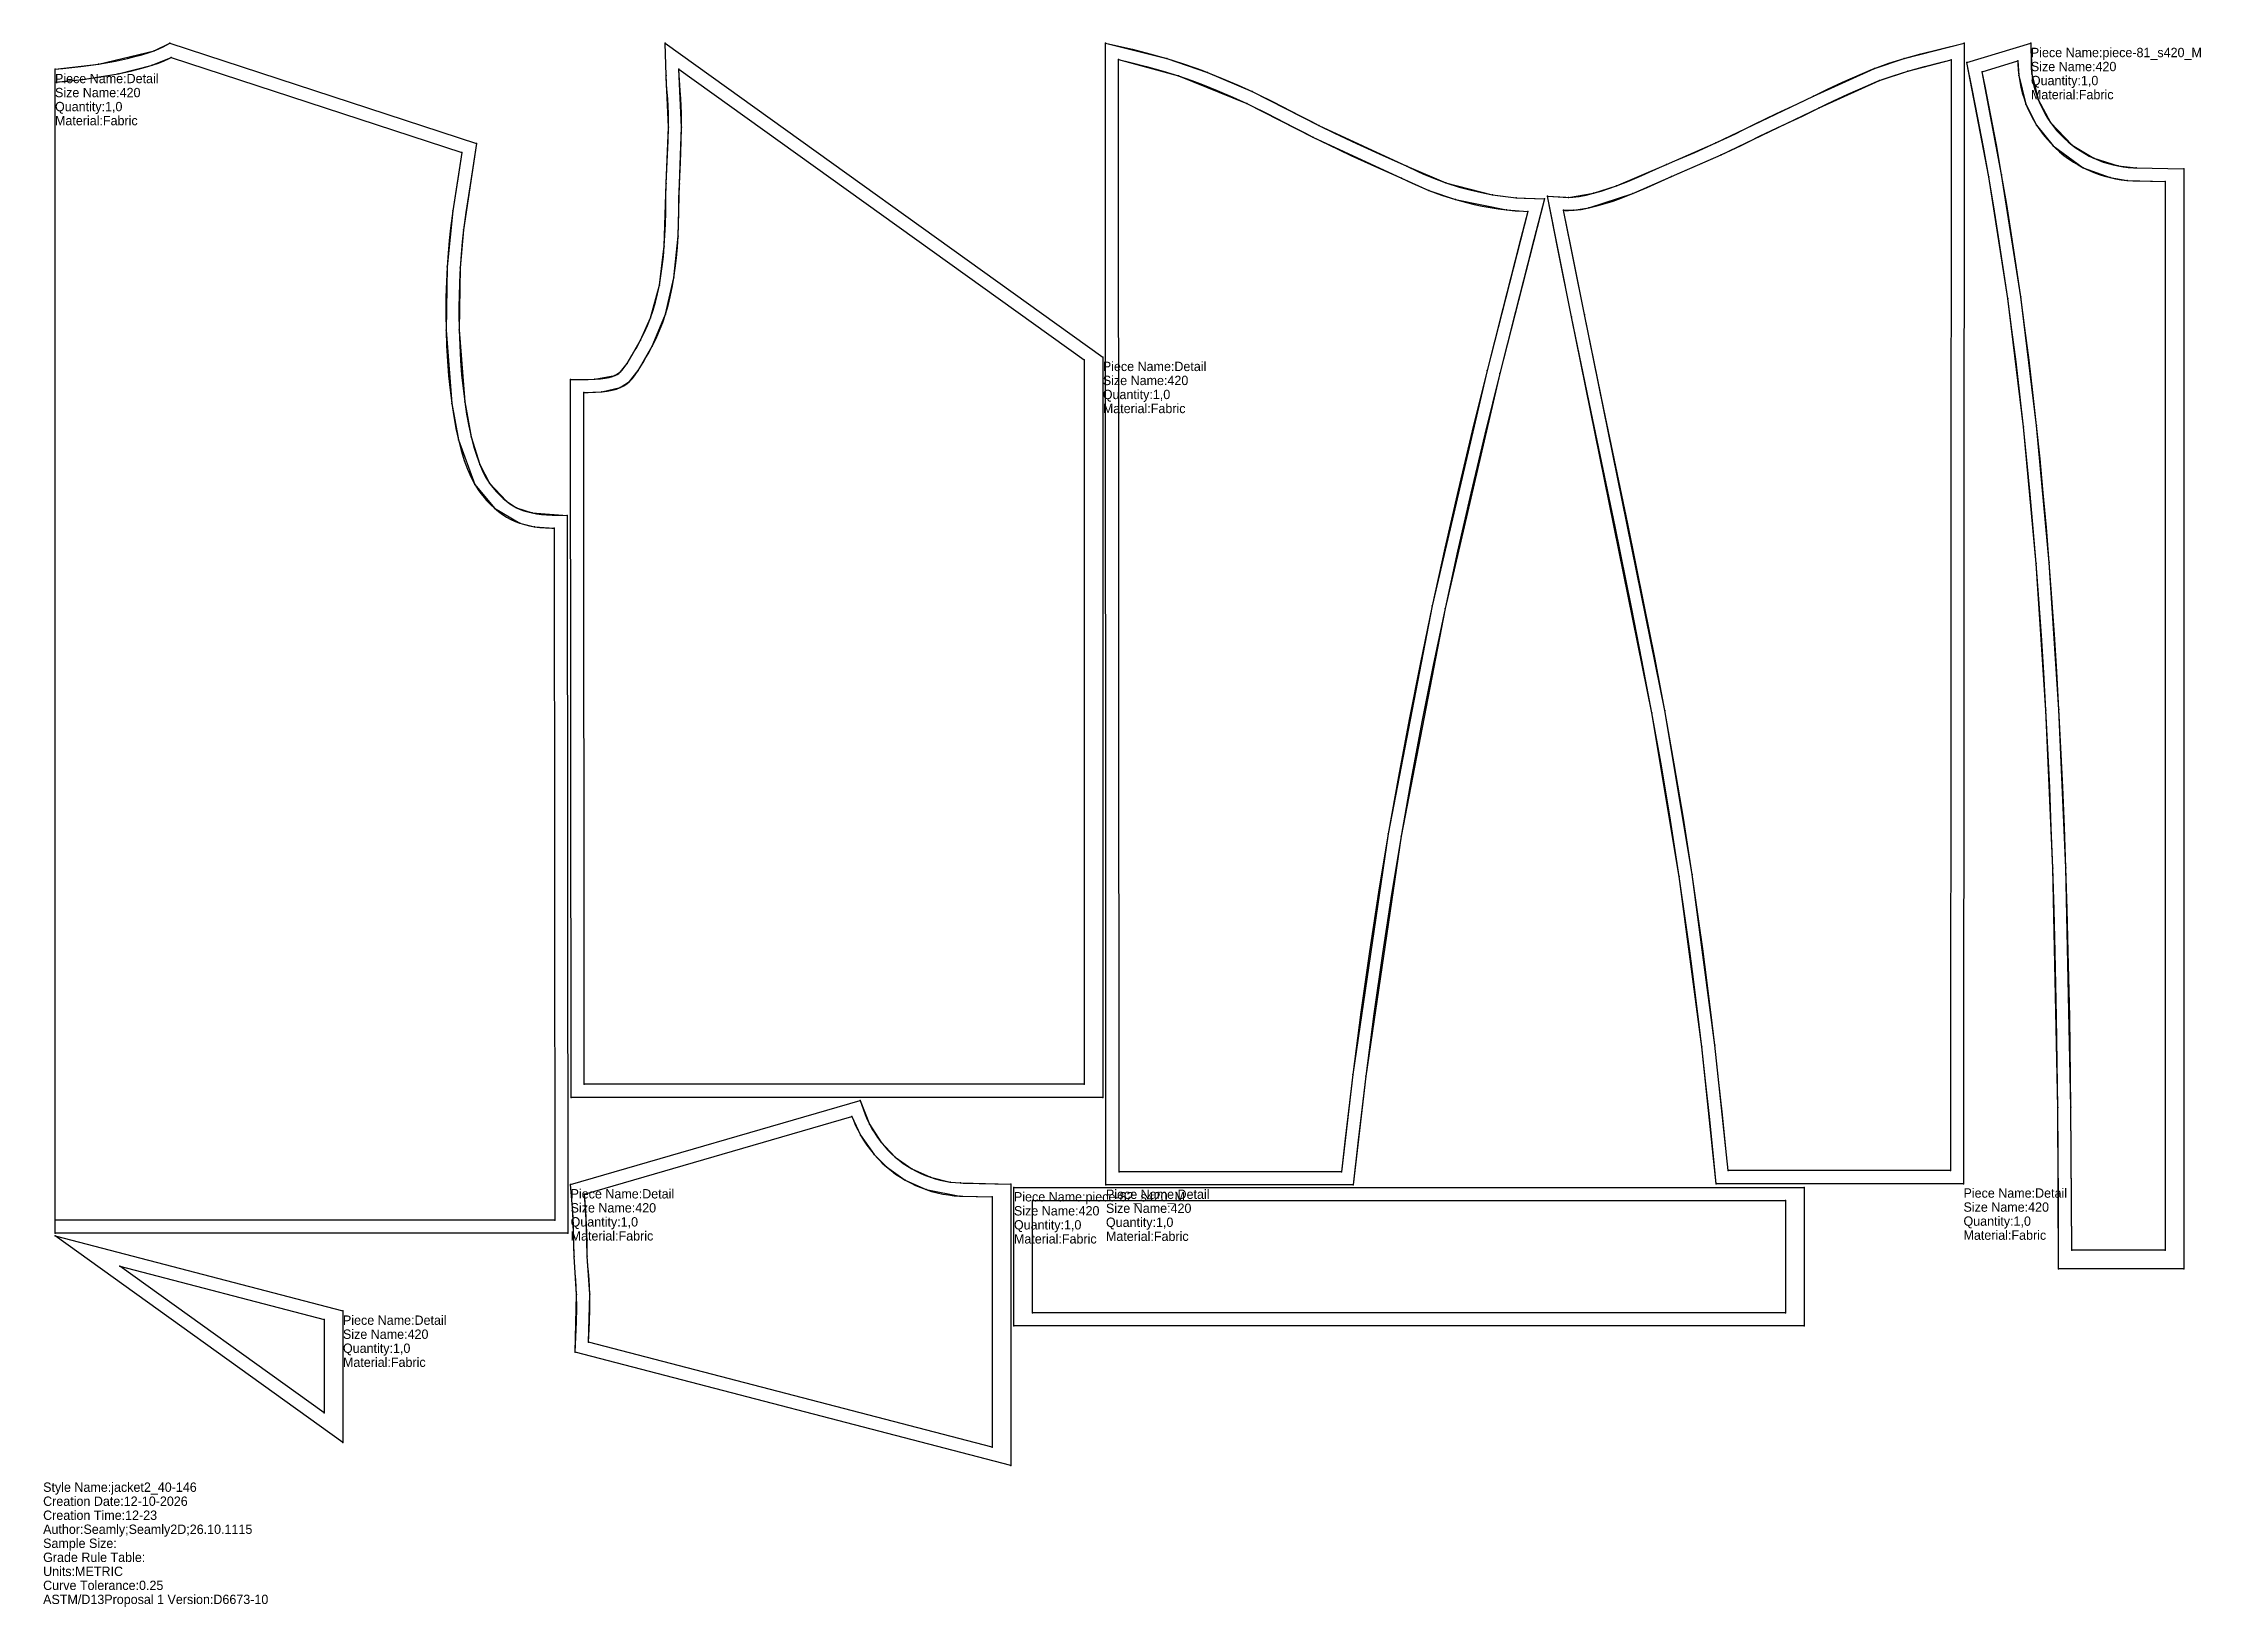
# Model space of a CAD drawing. Extents: x 0 to 1154, y -69 to 767.
import ezdxf

# ---------------------------------------------------------------- set-up
doc = ezdxf.new("R2010")
doc.units = 0
for name, color, linetype in [('1', 7, 'CONTINUOUS'), ('14', 7, 'CONTINUOUS'), ('2', 7, 'CONTINUOUS'), ('3', 7, 'CONTINUOUS'), ('84', 7, 'CONTINUOUS'), ('87', 7, 'CONTINUOUS')]:
    doc.layers.add(name, color=color, linetype=linetype)

# ---------------------------------------------------------------- blocks, each defined once
blk = doc.blocks.new('piece-81_s420_M')
at = {"layer": '1'}
blk.add_lwpolyline([(1062.88, 767.29), (1063.39, 750.79), (1066.79, 737.23), (1073.37, 724.92), (1084.89, 712.78), (1096.54, 705.71), (1109.51, 701.59), (1119.11, 700.6), (1144.71, 700.08), (1144.71, 111.77), (1077.72, 111.77), (1077.32, 198.13), (1074.59, 326.05), (1070.92, 410.6), (1065.73, 488.97), (1058.95, 562.04), (1050.51, 630.69), (1040.35, 695.81), (1028.7, 756.85)], close=True, dxfattribs=at)
at = {"layer": '14'}
blk.add_lwpolyline([(1055.95, 757.86), (1056.44, 749.93), (1060.26, 734.71), (1065.89, 723.51), (1074.78, 712.41), (1090.88, 700.66), (1105.19, 695.36), (1114.3, 693.85), (1134.71, 693.28), (1134.71, 121.77), (1084.71, 121.77), (1084.32, 198.2), (1081.59, 326.28), (1077.91, 410.99), (1072.71, 489.52), (1065.91, 562.78), (1057.45, 631.65), (1047.25, 697.01), (1036.83, 752.01)], close=True, dxfattribs=at)
at = {"layer": '2'}
for p in [(1062.88, 767.29), (1028.7, 756.85), (1036.83, 752.01), (1055.95, 757.86), (1134.71, 693.28), (1144.71, 700.08), (1084.71, 121.77), (1134.71, 121.77), (1077.72, 111.77), (1144.71, 111.77)]:
    blk.add_point(p, dxfattribs=at)
at = {"layer": '3'}
for p in [(1063.39, 750.79), (1056.44, 749.93), (1060.26, 734.71), (1066.79, 737.23), (1065.89, 723.51), (1073.37, 724.92), (1074.78, 712.41), (1084.89, 712.78), (1096.54, 705.71), (1040.35, 695.81), (1047.25, 697.01), (1090.88, 700.66), (1105.19, 695.36), (1109.51, 701.59), (1114.3, 693.85), (1119.11, 700.6), (1050.51, 630.69), (1057.45, 631.65), (1058.95, 562.04), (1065.91, 562.78), (1065.73, 488.97), (1072.71, 489.52), (1070.92, 410.6), (1077.91, 410.99), (1074.59, 326.05), (1081.59, 326.28), (1077.32, 198.13), (1084.32, 198.2)]:
    blk.add_point(p, dxfattribs=at)
at = {"layer": '84'}
blk.add_lwpolyline([(1062.88, 767.29), (1062.97, 756.46), (1063.11, 753.6), (1063.39, 750.79), (1063.8, 748.01), (1064.36, 745.26), (1065.04, 742.54), (1065.85, 739.86), (1066.79, 737.23), (1067.86, 734.65), (1069.06, 732.13), (1070.37, 729.66), (1071.81, 727.25), (1073.37, 724.92), (1075.04, 722.66), (1076.83, 720.48), (1078.75, 718.35), (1079.73, 717.36), (1080.7, 716.41), (1082.76, 714.53), (1084.89, 712.78), (1087.09, 711.14), (1089.35, 709.61), (1091.69, 708.2), (1094.08, 706.9), (1096.54, 705.71), (1099.04, 704.64), (1101.6, 703.7), (1104.19, 702.87), (1106.83, 702.17), (1109.51, 701.59), (1112.21, 701.14), (1114.94, 700.82), (1117.73, 700.63), (1119.11, 700.6), (1144.71, 700.08), (1144.71, 111.77), (1077.72, 111.77), (1077.67, 147.82), (1077.32, 198.13), (1076.64, 246.36), (1075.89, 281.18), (1075.29, 303.84), (1074.59, 326.05), (1073.81, 347.82), (1072.94, 369.16), (1071.98, 390.08), (1070.92, 410.6), (1069.77, 430.74), (1068.52, 450.51), (1067.17, 469.91), (1065.73, 488.97), (1064.18, 507.7), (1062.54, 526.11), (1060.8, 544.22), (1058.95, 562.04), (1057, 579.58), (1054.94, 596.86), (1052.78, 613.89), (1050.51, 630.69), (1048.14, 647.26), (1045.65, 663.64), (1043.06, 679.81), (1040.35, 695.81), (1037.53, 711.65), (1034.59, 727.33), (1031.54, 742.89), (1028.7, 756.85)], close=True, dxfattribs=at)
at = {"layer": '87'}
blk.add_lwpolyline([(1055.95, 757.86), (1055.97, 756.26), (1056.13, 753.08), (1056.44, 749.93), (1056.91, 746.8), (1057.52, 743.72), (1058.29, 740.67), (1059.2, 737.67), (1060.26, 734.71), (1061.46, 731.82), (1062.8, 728.98), (1064.28, 726.21), (1065.89, 723.51), (1067.64, 720.89), (1069.52, 718.36), (1071.53, 715.9), (1073.66, 713.55), (1074.78, 712.41), (1075.89, 711.32), (1078.18, 709.23), (1080.57, 707.27), (1083.03, 705.43), (1085.58, 703.71), (1088.2, 702.13), (1090.88, 700.66), (1093.64, 699.34), (1096.45, 698.14), (1099.32, 697.07), (1102.23, 696.15), (1105.19, 695.36), (1108.19, 694.71), (1111.23, 694.21), (1114.3, 693.85), (1117.39, 693.64), (1118.94, 693.6), (1134.71, 693.28), (1134.71, 121.77), (1084.71, 121.77), (1084.67, 147.85), (1084.32, 198.2), (1083.64, 246.48), (1082.89, 281.35), (1082.28, 304.04), (1081.59, 326.28), (1080.81, 348.09), (1079.93, 369.46), (1078.97, 390.42), (1077.91, 410.99), (1076.75, 431.16), (1075.5, 450.97), (1074.15, 470.42), (1072.71, 489.52), (1071.16, 508.3), (1069.51, 526.76), (1067.76, 544.92), (1065.91, 562.78), (1063.95, 580.38), (1061.89, 597.71), (1059.72, 614.8), (1057.45, 631.65), (1055.06, 648.29), (1052.57, 664.72), (1049.96, 680.95), (1047.25, 697.01), (1044.42, 712.9), (1041.47, 728.65), (1038.41, 744.26), (1036.83, 752.01)], close=True, dxfattribs=at)
at = {"layer": '1'}
for s, p in [('Piece Name:piece-81_s420_M', (1062.88, 759.79)), ('Size Name:420', (1062.88, 752.29)), ('Quantity:1,0', (1062.88, 744.79)), ('Material:Fabric', (1062.88, 737.29))]:
    blk.add_text(s, height=5, dxfattribs=at).set_placement(p)
blk = doc.blocks.new('piece-82_s420_M')
at = {"layer": '1'}
blk.add_lwpolyline([(519.11, 155.31), (941.73, 155.31), (941.73, 81.31), (519.11, 81.31)], close=True, dxfattribs=at)
at = {"layer": '14'}
blk.add_lwpolyline([(529.11, 148.31), (931.73, 148.31), (931.73, 88.31), (529.11, 88.31)], close=True, dxfattribs=at)
at = {"layer": '2'}
for p in [(519.11, 155.31), (941.73, 155.31), (529.11, 148.31), (931.73, 148.31), (519.11, 81.31), (529.11, 88.31), (931.73, 88.31), (941.73, 81.31)]:
    blk.add_point(p, dxfattribs=at)
at = {"layer": '84'}
blk.add_lwpolyline([(519.11, 155.31), (941.73, 155.31), (941.73, 81.31), (519.11, 81.31)], close=True, dxfattribs=at)
at = {"layer": '87'}
blk.add_lwpolyline([(529.11, 148.31), (931.73, 148.31), (931.73, 88.31), (529.11, 88.31)], close=True, dxfattribs=at)
at = {"layer": '1'}
for s, p in [('Piece Name:piece-82_s420_M', (519.11, 147.81)), ('Size Name:420', (519.11, 140.31)), ('Quantity:1,0', (519.11, 132.81)), ('Material:Fabric', (519.11, 125.31))]:
    blk.add_text(s, height=5, dxfattribs=at).set_placement(p)
blk = doc.blocks.new('piece_Detail_s420_M')
at = {"layer": '1'}
blk.add_lwpolyline([(6.35, 753.37), (29.61, 756.1), (59.29, 763.22), (67.79, 767.29), (231.67, 713.55), (224.83, 667.51), (223.01, 647.15), (222.47, 614.02), (225.42, 575.46), (228.92, 556.69), (233.46, 541.95), (238.65, 531.92), (247.77, 522.29), (253.19, 518.81), (261.42, 516.01), (280.29, 514.66), (280.62, 130.82), (6.35, 130.82)], close=True, dxfattribs=at)
at = {"layer": '14'}
blk.add_lwpolyline([(6.35, 746.34), (21, 747.8), (40.08, 750.87), (58.39, 755.5), (68.49, 759.7), (223.86, 708.75), (219.08, 677.64), (216.02, 647.57), (215.47, 613.86), (218.49, 574.48), (222.11, 555.05), (230.81, 531.23), (241.31, 518.58), (254.82, 510.56), (262.76, 508.66), (273.29, 507.84), (273.61, 137.82), (6.35, 137.82)], close=True, dxfattribs=at)
at = {"layer": '2'}
for p in [(67.79, 767.29), (6.35, 753.37), (68.49, 759.7), (6.35, 746.34), (223.86, 708.75), (231.67, 713.55), (273.29, 507.84), (280.29, 514.66), (6.35, 137.82), (6.35, 130.82), (273.61, 137.82), (280.62, 130.82)]:
    blk.add_point(p, dxfattribs=at)
at = {"layer": '3'}
for p in [(59.29, 763.22), (29.61, 756.1), (40.08, 750.87), (58.39, 755.5), (21, 747.8), (219.08, 677.64), (224.83, 667.51), (216.02, 647.57), (223.01, 647.15), (215.47, 613.86), (222.47, 614.02), (218.49, 574.48), (225.42, 575.46), (222.11, 555.05), (228.92, 556.69), (230.81, 531.23), (233.46, 541.95), (238.65, 531.92), (247.77, 522.29), (241.31, 518.58), (253.19, 518.81), (254.82, 510.56), (261.42, 516.01), (262.76, 508.66)]:
    blk.add_point(p, dxfattribs=at)
at = {"layer": '84'}
blk.add_lwpolyline([(6.35, 753.37), (10.54, 753.7), (20.13, 754.74), (29.61, 756.1), (38.72, 757.73), (45.1, 759.12), (49.08, 760.09), (52.81, 761.11), (56.22, 762.16), (59.29, 763.22), (61.95, 764.28), (64.18, 765.32), (67.79, 767.29), (231.67, 713.55), (228.66, 693.75), (226.02, 676.65), (224.83, 667.51), (224.13, 661.1), (223.51, 654.33), (223.01, 647.15), (222.64, 639.51), (222.41, 631.35), (222.37, 627.05), (222.36, 622.65), (222.47, 614.02), (222.75, 605.68), (223.19, 597.63), (223.78, 589.9), (224.53, 582.5), (225.42, 575.46), (226.46, 568.8), (227.62, 562.53), (228.92, 556.69), (230.33, 551.29), (231.85, 546.37), (233.46, 541.95), (235.15, 538.05), (236.88, 534.72), (238.65, 531.92), (239.51, 530.8), (240.43, 529.66), (242.32, 527.46), (244.17, 525.52), (245.98, 523.8), (247.77, 522.29), (249.56, 520.96), (251.36, 519.81), (253.19, 518.81), (255.09, 517.94), (257.07, 517.19), (259.18, 516.55), (261.42, 516.01), (263.82, 515.58), (266.4, 515.25), (269.17, 515.02), (272.18, 514.87), (280.29, 514.66), (280.62, 130.82), (6.35, 130.82)], close=True, dxfattribs=at)
at = {"layer": '87'}
blk.add_lwpolyline([(6.35, 746.34), (11.19, 746.73), (21, 747.8), (30.72, 749.19), (40.08, 750.87), (46.67, 752.3), (50.83, 753.32), (54.75, 754.39), (58.39, 755.5), (61.73, 756.66), (64.73, 757.85), (67.35, 759.07), (68.49, 759.7), (223.86, 708.75), (221.74, 694.81), (219.08, 677.64), (217.88, 668.35), (217.16, 661.8), (216.54, 654.89), (216.02, 647.57), (215.64, 639.78), (215.41, 631.48), (215.37, 627.09), (215.35, 622.61), (215.47, 613.86), (215.75, 605.37), (216.2, 597.17), (216.81, 589.28), (217.57, 581.71), (218.49, 574.48), (219.55, 567.62), (220.76, 561.13), (222.11, 555.05), (223.59, 549.38), (225.21, 544.14), (226.95, 539.36), (228.82, 535.05), (230.81, 531.23), (232.91, 527.92), (234, 526.48), (235.05, 525.18), (237.13, 522.77), (239.21, 520.57), (241.31, 518.58), (243.42, 516.79), (245.58, 515.2), (247.78, 513.79), (250.05, 512.55), (252.39, 511.47), (254.82, 510.56), (257.35, 509.79), (259.99, 509.16), (262.76, 508.66), (265.66, 508.29), (268.71, 508.03), (271.93, 507.88), (273.29, 507.84), (273.61, 137.82), (6.35, 137.82)], close=True, dxfattribs=at)
at = {"layer": '1'}
for s, p in [('Piece Name:Detail', (6.35, 745.87)), ('Size Name:420', (6.35, 738.37)), ('Quantity:1,0', (6.35, 730.87)), ('Material:Fabric', (6.35, 723.37))]:
    blk.add_text(s, height=5, dxfattribs=at).set_placement(p)
blk = doc.blocks.new('piece_Detail_s420-84_M')
at = {"layer": '1'}
blk.add_lwpolyline([(282.05, 156.9), (436.83, 201.88), (441.88, 189.17), (447.87, 179.71), (455.59, 171.58), (464.51, 165.25), (474.42, 160.74), (485.04, 158.19), (490.55, 157.68), (517.53, 157.13), (517.53, 6.51), (284.44, 67.15), (285.27, 98.08), (283.99, 118.33), (283.24, 142.38)], close=True, dxfattribs=at)
at = {"layer": '14'}
blk.add_lwpolyline([(289.49, 151.77), (432.51, 193.33), (437.1, 183.26), (444.35, 172.95), (451.01, 166.28), (461.02, 159.18), (472.14, 154.12), (490.21, 150.69), (507.53, 150.33), (507.53, 16.34), (291.69, 72.5), (292.27, 98.28), (290.98, 118.58), (290.63, 135.27)], close=True, dxfattribs=at)
at = {"layer": '2'}
for p in [(436.83, 201.88), (432.51, 193.33), (282.05, 156.9), (289.49, 151.77), (507.53, 150.33), (517.53, 157.13), (291.69, 72.5), (284.44, 67.15), (507.53, 16.34), (517.53, 6.51)]:
    blk.add_point(p, dxfattribs=at)
at = {"layer": '3'}
for p in [(441.88, 189.17), (437.1, 183.26), (447.87, 179.71), (444.35, 172.95), (451.01, 166.28), (455.59, 171.58), (464.51, 165.25), (461.02, 159.18), (472.14, 154.12), (474.42, 160.74), (485.04, 158.19), (490.21, 150.69), (490.55, 157.68), (283.24, 142.38), (290.63, 135.27), (283.99, 118.33), (290.98, 118.58), (285.27, 98.08), (292.27, 98.28)]:
    blk.add_point(p, dxfattribs=at)
at = {"layer": '84'}
blk.add_lwpolyline([(282.05, 156.9), (436.83, 201.88), (439.61, 194.31), (440.69, 191.7), (441.88, 189.17), (443.2, 186.71), (444.64, 184.3), (446.19, 181.97), (447.87, 179.71), (449.66, 177.52), (451.58, 175.4), (452.56, 174.41), (453.52, 173.46), (455.59, 171.58), (457.71, 169.83), (459.91, 168.19), (462.18, 166.66), (464.51, 165.25), (466.91, 163.94), (469.36, 162.76), (471.87, 161.69), (474.42, 160.74), (477.02, 159.92), (479.66, 159.22), (482.33, 158.64), (485.04, 158.19), (487.77, 157.87), (490.55, 157.68), (491.94, 157.64), (517.53, 157.13), (517.53, 6.51), (284.44, 67.15), (285.16, 83.34), (285.33, 90.69), (285.27, 98.08), (284.91, 105.63), (284.56, 109.52), (284.29, 112.68), (283.99, 118.33), (283.85, 126.11), (283.64, 135.01), (283.24, 142.38)], close=True, dxfattribs=at)
at = {"layer": '87'}
blk.add_lwpolyline([(289.49, 151.77), (432.51, 193.33), (433.09, 191.76), (434.29, 188.86), (435.63, 186.03), (437.1, 183.26), (438.72, 180.56), (440.47, 177.94), (442.34, 175.41), (444.35, 172.95), (446.49, 170.6), (447.61, 169.46), (448.71, 168.37), (451.01, 166.28), (453.39, 164.32), (455.86, 162.48), (458.4, 160.76), (461.02, 159.18), (463.71, 157.71), (466.47, 156.38), (469.28, 155.19), (472.14, 154.12), (475.06, 153.2), (478.02, 152.41), (481.02, 151.76), (484.06, 151.26), (487.12, 150.9), (490.21, 150.69), (491.77, 150.65), (507.53, 150.33), (507.53, 16.34), (291.69, 72.5), (292.16, 83.11), (292.33, 90.64), (292.27, 98.28), (291.89, 106.11), (291.54, 110.13), (291.27, 113.17), (290.98, 118.58), (290.84, 126.25), (290.63, 135.27), (290.23, 142.85)], close=True, dxfattribs=at)
at = {"layer": '1'}
for s, p in [('Piece Name:Detail', (282.05, 149.4)), ('Size Name:420', (282.05, 141.9)), ('Quantity:1,0', (282.05, 134.4)), ('Material:Fabric', (282.05, 126.9))]:
    blk.add_text(s, height=5, dxfattribs=at).set_placement(p)
blk = doc.blocks.new('piece_Detail_s420-85_M')
at = {"layer": '1'}
blk.add_lwpolyline([(160.32, 89.32), (160.32, 18.9), (6.35, 129.38)], close=True, dxfattribs=at)
at = {"layer": '14'}
blk.add_lwpolyline([(150.32, 84.69), (150.32, 34.69), (41, 113.13)], close=True, dxfattribs=at)
at = {"layer": '2'}
for p in [(6.35, 129.38), (41, 113.13), (150.32, 84.69), (160.32, 89.32), (150.32, 34.69), (160.32, 18.9)]:
    blk.add_point(p, dxfattribs=at)
at = {"layer": '84'}
blk.add_lwpolyline([(160.32, 89.32), (160.32, 18.9), (6.35, 129.38)], close=True, dxfattribs=at)
at = {"layer": '87'}
blk.add_lwpolyline([(150.32, 84.69), (150.32, 34.69), (41, 113.13)], close=True, dxfattribs=at)
at = {"layer": '1'}
for s, p in [('Piece Name:Detail', (160.32, 81.82)), ('Size Name:420', (160.32, 74.32)), ('Quantity:1,0', (160.32, 66.82)), ('Material:Fabric', (160.32, 59.32))]:
    blk.add_text(s, height=5, dxfattribs=at).set_placement(p)
blk = doc.blocks.new('piece_Detail_s420-86_M')
at = {"layer": '1'}
blk.add_lwpolyline([(566.63, 599.41), (566.63, 203.45), (282.37, 203.45), (282.05, 587.47), (294.95, 587.59), (305.77, 589.49), (308.71, 591.45), (312.22, 595.98), (319.49, 608.41), (324.69, 620.3), (329.5, 637.94), (332.16, 658.67), (333.22, 692.31), (334.42, 722.32), (333.08, 749.94), (332.66, 767.29)], close=True, dxfattribs=at)
at = {"layer": '14'}
blk.add_lwpolyline([(556.63, 597.97), (556.63, 210.45), (289.37, 210.45), (289.05, 580.47), (298.66, 580.82), (308.63, 583.08), (313.54, 586.37), (318.1, 592.17), (325.7, 605.19), (332.79, 622.37), (337.27, 641.69), (339.51, 664.09), (340.21, 692.04), (341.42, 722.27), (340, 753.41)], close=True, dxfattribs=at)
at = {"layer": '2'}
for p in [(332.66, 767.29), (340, 753.41), (556.63, 597.97), (566.63, 599.41), (282.05, 587.47), (289.05, 580.47), (289.37, 210.45), (556.63, 210.45), (282.37, 203.45), (566.63, 203.45)]:
    blk.add_point(p, dxfattribs=at)
at = {"layer": '3'}
for p in [(333.08, 749.94), (334.42, 722.32), (341.42, 722.27), (333.22, 692.31), (340.21, 692.04), (332.16, 658.67), (339.51, 664.09), (329.5, 637.94), (337.27, 641.69), (324.69, 620.3), (332.79, 622.37), (319.49, 608.41), (325.7, 605.19), (305.77, 589.49), (308.71, 591.45), (312.22, 595.98), (318.1, 592.17), (294.95, 587.59), (298.66, 580.82), (308.63, 583.08), (313.54, 586.37)]:
    blk.add_point(p, dxfattribs=at)
at = {"layer": '84'}
blk.add_lwpolyline([(566.63, 599.41), (566.63, 203.45), (282.37, 203.45), (282.05, 587.47), (289.36, 587.47), (291.36, 587.48), (294.95, 587.59), (298.01, 587.8), (300.59, 588.11), (302.71, 588.5), (304.42, 588.97), (305.77, 589.49), (306.87, 590.05), (307.82, 590.69), (308.71, 591.45), (309.62, 592.41), (310.58, 593.6), (312.22, 595.98), (314.78, 600.18), (316.28, 602.68), (317.4, 604.58), (319.49, 608.41), (321.39, 612.29), (323.12, 616.24), (324.69, 620.3), (326.11, 624.48), (327.38, 628.8), (328.51, 633.28), (329.5, 637.94), (330.35, 642.79), (331.08, 647.85), (331.68, 653.14), (332.16, 658.67), (332.52, 664.46), (332.76, 670.51), (332.9, 676.86), (332.93, 680.17), (332.97, 684.31), (333.22, 692.31), (333.76, 703.82), (334.26, 714.98), (334.42, 722.32), (334.36, 729.71), (334, 737.27), (333.66, 741.15), (333.38, 744.31), (333.08, 749.94), (332.66, 767.29)], close=True, dxfattribs=at)
at = {"layer": '87'}
blk.add_lwpolyline([(556.63, 597.97), (556.63, 210.45), (289.37, 210.45), (289.05, 580.47), (289.37, 580.47), (291.47, 580.48), (295.29, 580.59), (298.66, 580.82), (301.65, 581.18), (304.28, 581.67), (306.59, 582.31), (308.63, 583.08), (310.44, 584.02), (312.07, 585.11), (313.54, 586.37), (314.9, 587.8), (316.2, 589.42), (318.1, 592.17), (320.78, 596.56), (322.29, 599.11), (323.48, 601.12), (325.7, 605.19), (327.74, 609.34), (329.59, 613.57), (331.28, 617.91), (332.79, 622.37), (334.14, 626.96), (335.33, 631.7), (336.37, 636.6), (337.27, 641.69), (338.02, 646.96), (338.65, 652.44), (339.14, 658.15), (339.51, 664.09), (339.76, 670.29), (339.9, 676.76), (339.93, 680.11), (339.97, 684.16), (340.21, 692.04), (340.75, 703.5), (341.25, 714.74), (341.42, 722.27), (341.36, 729.91), (340.99, 737.74), (340.64, 741.76), (340.37, 744.8), (340.08, 750.21), (340, 753.41)], close=True, dxfattribs=at)
at = {"layer": '1'}
for s, p in [('Size Name:420', (566.63, 584.41)), ('Piece Name:Detail', (566.63, 591.91)), ('Quantity:1,0', (566.63, 576.91)), ('Material:Fabric', (566.63, 569.41))]:
    blk.add_text(s, height=5, dxfattribs=at).set_placement(p)
blk = doc.blocks.new('piece_Detail_s420-87_M')
at = {"layer": '1'}
blk.add_lwpolyline([(568.3, 156.68), (568.06, 767.29), (600.84, 759.05), (622.65, 751.61), (646.53, 741.41), (682.14, 723.3), (729.24, 701.46), (750.03, 692.61), (774.91, 686.24), (787.6, 684.63), (802.84, 683.95), (778.89, 590.53), (749.64, 464.97), (726.15, 343.16), (707.26, 214.84), (700.43, 156.68)], close=True, dxfattribs=at)
at = {"layer": '14'}
blk.add_lwpolyline([(575.29, 163.68), (575.06, 758.5), (607.12, 749.79), (643.57, 735.06), (678.98, 717.06), (726.32, 695.1), (740.95, 688.49), (755.2, 683.62), (782.53, 678.08), (793.86, 677.28), (772.1, 592.22), (742.79, 466.44), (719.25, 344.33), (700.31, 215.72), (694.17, 163.68)], close=True, dxfattribs=at)
at = {"layer": '2'}
for p in [(568.06, 767.29), (575.06, 758.5), (802.84, 683.95), (793.86, 677.28), (575.29, 163.68), (694.17, 163.68), (568.3, 156.68), (700.43, 156.68)]:
    blk.add_point(p, dxfattribs=at)
at = {"layer": '3'}
for p in [(600.84, 759.05), (622.65, 751.61), (607.12, 749.79), (646.53, 741.41), (643.57, 735.06), (678.98, 717.06), (682.14, 723.3), (726.32, 695.1), (729.24, 701.46), (750.03, 692.61), (740.95, 688.49), (755.2, 683.62), (774.91, 686.24), (787.6, 684.63), (782.53, 678.08), (772.1, 592.22), (778.89, 590.53), (742.79, 466.44), (749.64, 464.97), (719.25, 344.33), (726.15, 343.16), (700.31, 215.72), (707.26, 214.84)]:
    blk.add_point(p, dxfattribs=at)
at = {"layer": '84'}
blk.add_lwpolyline([(568.3, 156.68), (568.06, 767.29), (582.49, 763.99), (591.75, 761.62), (600.84, 759.05), (609.28, 756.45), (616.56, 753.97), (619.57, 752.83), (622.65, 751.61), (630.51, 748.37), (639.02, 744.75), (646.53, 741.41), (649.26, 740.08), (657.65, 735.86), (672.14, 728.47), (677.79, 725.55), (682.14, 723.3), (690.45, 719.18), (702.19, 713.62), (716.41, 707.21), (729.24, 701.46), (735.11, 698.68), (737.7, 697.46), (743.52, 695.01), (750.03, 692.61), (757.17, 690.34), (762.87, 688.8), (766.78, 687.86), (770.8, 687), (774.91, 686.24), (779.08, 685.58), (783.31, 685.04), (787.6, 684.63), (791.93, 684.35), (802.84, 683.95), (796.04, 657.91), (787.24, 623.7), (778.89, 590.53), (770.97, 558.23), (763.47, 526.64), (756.37, 495.61), (749.64, 464.97), (743.27, 434.56), (737.25, 404.23), (731.54, 373.82), (726.15, 343.16), (721.04, 312.09), (716.2, 280.45), (711.61, 248.09), (707.26, 214.84), (703.12, 180.54), (700.43, 156.68)], close=True, dxfattribs=at)
at = {"layer": '87'}
blk.add_lwpolyline([(575.29, 163.68), (575.06, 758.5), (580.84, 757.18), (589.93, 754.86), (598.86, 752.34), (607.12, 749.79), (614.19, 747.38), (617.03, 746.3), (620.02, 745.11), (627.81, 741.92), (636.23, 738.34), (643.57, 735.06), (646.15, 733.81), (654.48, 729.62), (668.94, 722.25), (674.58, 719.33), (678.98, 717.06), (687.4, 712.88), (699.25, 707.26), (713.54, 700.83), (726.32, 695.1), (732.13, 692.35), (734.85, 691.07), (740.95, 688.49), (747.76, 685.98), (755.2, 683.62), (761.14, 682.02), (765.23, 681.03), (769.43, 680.14), (773.72, 679.34), (778.09, 678.65), (782.53, 678.08), (787.03, 677.65), (791.58, 677.36), (793.86, 677.28), (789.27, 659.67), (780.46, 625.43), (772.1, 592.22), (764.17, 559.87), (756.66, 528.23), (749.54, 497.14), (742.79, 466.44), (736.41, 435.96), (730.37, 405.56), (724.66, 375.07), (719.25, 344.33), (714.12, 313.18), (709.27, 281.47), (704.68, 249.04), (700.31, 215.72), (696.16, 181.35), (694.17, 163.68)], close=True, dxfattribs=at)
at = {"layer": '1'}
for s, p in [('Piece Name:Detail', (568.3, 149.18)), ('Size Name:420', (568.3, 141.68)), ('Quantity:1,0', (568.3, 134.18)), ('Material:Fabric', (568.3, 126.68))]:
    blk.add_text(s, height=5, dxfattribs=at).set_placement(p)
blk = doc.blocks.new('piece_Detail_s420-88_M')
at = {"layer": '1'}
blk.add_lwpolyline([(1026.85, 157.3), (894.62, 157.3), (886.9, 230.51), (874.88, 321.56), (860.21, 409.17), (817.28, 620.84), (804.33, 685.49), (815.56, 684.81), (829.04, 686.97), (841.36, 690.96), (868, 702.39), (894.42, 713.96), (946.68, 738.9), (979.3, 753.81), (995.05, 759), (1027.21, 767.29)], close=True, dxfattribs=at)
at = {"layer": '14'}
blk.add_lwpolyline([(1019.85, 164.3), (900.97, 164.3), (893.85, 231.31), (881.8, 322.6), (867.09, 410.43), (824.14, 622.24), (812.97, 677.9), (818.46, 677.93), (826.57, 679.17), (850.07, 686.82), (870.79, 695.97), (897.33, 707.6), (949.75, 732.61), (981.92, 747.31), (997.02, 752.28), (1020.21, 758.4)], close=True, dxfattribs=at)
at = {"layer": '2'}
for p in [(1027.21, 767.29), (1020.21, 758.4), (804.33, 685.49), (812.97, 677.9), (900.97, 164.3), (1019.85, 164.3), (894.62, 157.3), (1026.85, 157.3)]:
    blk.add_point(p, dxfattribs=at)
at = {"layer": '3'}
for p in [(979.3, 753.81), (995.05, 759), (997.02, 752.28), (946.68, 738.9), (981.92, 747.31), (949.75, 732.61), (894.42, 713.96), (897.33, 707.6), (868, 702.39), (870.79, 695.97), (815.56, 684.81), (829.04, 686.97), (841.36, 690.96), (850.07, 686.82), (818.46, 677.93), (826.57, 679.17), (817.28, 620.84), (824.14, 622.24), (860.21, 409.17), (867.09, 410.43), (874.88, 321.56), (881.8, 322.6), (893.85, 231.31), (886.9, 230.51)]:
    blk.add_point(p, dxfattribs=at)
at = {"layer": '84'}
blk.add_lwpolyline([(1026.85, 157.3), (894.62, 157.3), (893.01, 173.73), (891, 193.33), (888.97, 212.24), (886.9, 230.51), (884.8, 248.17), (882.66, 265.29), (880.49, 281.9), (878.27, 298.05), (874.88, 321.56), (870.19, 351.66), (865.3, 380.74), (860.21, 409.17), (854.88, 437.32), (849.32, 465.56), (840.51, 508.76), (827.73, 570.15), (817.28, 620.84), (809.93, 657.25), (804.33, 685.49), (814.14, 684.84), (815.56, 684.81), (817.9, 684.91), (821.37, 685.32), (825.1, 686.02), (829.04, 686.97), (833.11, 688.15), (837.25, 689.49), (841.36, 690.96), (847.44, 693.31), (854.93, 696.49), (864.3, 700.74), (868, 702.39), (872.48, 704.28), (883.1, 708.89), (894.42, 713.96), (904.85, 718.84), (909.11, 720.96), (915.12, 723.97), (926.92, 729.61), (937.7, 734.64), (946.68, 738.9), (950.15, 740.65), (954.2, 742.71), (962.2, 746.43), (972.93, 751.07), (978.18, 753.32), (979.3, 753.81), (982.05, 754.85), (987.01, 756.54), (995.05, 759), (1004.09, 761.53), (1013.43, 763.96), (1027.21, 767.29)], close=True, dxfattribs=at)
at = {"layer": '87'}
blk.add_lwpolyline([(1019.85, 164.3), (900.97, 164.3), (899.97, 174.42), (897.97, 194.06), (895.92, 213.01), (893.85, 231.31), (891.75, 249.02), (889.6, 266.18), (887.42, 282.83), (885.2, 299.03), (881.8, 322.6), (877.1, 352.77), (872.2, 381.93), (867.09, 410.43), (861.76, 438.65), (856.18, 466.93), (847.37, 510.18), (834.58, 571.57), (824.14, 622.24), (816.8, 658.63), (812.97, 677.9), (813.84, 677.84), (815.64, 677.81), (818.46, 677.93), (822.43, 678.4), (826.57, 679.17), (830.83, 680.21), (835.17, 681.45), (839.5, 682.86), (843.8, 684.4), (850.07, 686.82), (857.74, 690.08), (867.17, 694.35), (870.79, 695.97), (875.24, 697.85), (885.92, 702.49), (897.33, 707.6), (907.89, 712.54), (912.23, 714.7), (918.2, 717.68), (929.91, 723.28), (940.68, 728.31), (949.75, 732.61), (953.31, 734.41), (957.27, 736.41), (965.06, 740.05), (975.7, 744.64), (980.94, 746.89), (981.92, 747.31), (984.43, 748.27), (989.16, 749.88), (997.02, 752.28), (1005.91, 754.78), (1015.13, 757.17), (1020.21, 758.4)], close=True, dxfattribs=at)
at = {"layer": '1'}
for s, p in [('Piece Name:Detail', (1026.85, 149.8)), ('Size Name:420', (1026.85, 142.3)), ('Quantity:1,0', (1026.85, 134.8)), ('Material:Fabric', (1026.85, 127.3))]:
    blk.add_text(s, height=5, dxfattribs=at).set_placement(p)

msp = doc.modelspace()

# ---------------------------------------------------------------- block references
at = {"layer": '1'}
for name in ['piece_Detail_s420_M', 'piece_Detail_s420-86_M', 'piece_Detail_s420-87_M', 'piece_Detail_s420-88_M', 'piece-81_s420_M', 'piece_Detail_s420-84_M', 'piece-82_s420_M', 'piece_Detail_s420-85_M']:
    msp.add_blockref(name, (0, 0), dxfattribs=at)

# ---------------------------------------------------------------- texts
for s, p in [('Style Name:jacket2_40-146', (0, -7.5)), ('Creation Date:12-10-2026', (0, -15)), ('Creation Time:12-23', (0, -22.5)), ('Author:Seamly;Seamly2D;26.10.1115', (0, -30)), ('Sample Size:', (0, -37.5)), ('Grade Rule Table:', (0, -45)), ('Curve Tolerance:0.25', (0, -60)), ('Units:METRIC', (0, -52.5)), ('ASTM/D13Proposal 1 Version:D6673-10', (0, -67.5))]:
    msp.add_text(s, height=5, dxfattribs=at).set_placement(p)

doc.saveas('drawing.dxf')
